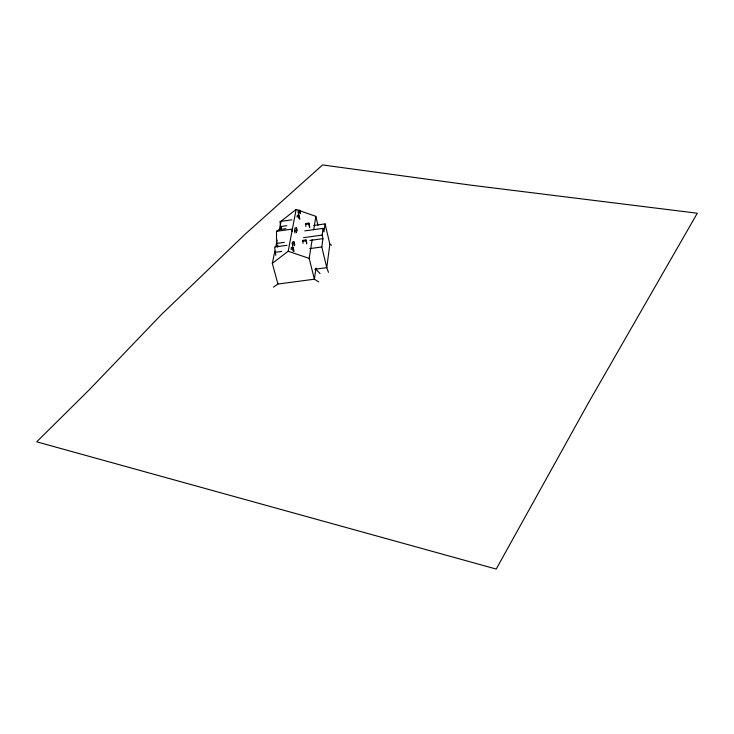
<?xml version="1.0" encoding="UTF-8"?>
<svg xmlns="http://www.w3.org/2000/svg" width="734" height="734" viewBox="0 0 734 734"><rect width="100%" height="100%" fill="white"/><g stroke="black" fill="none" stroke-linecap="round" stroke-linejoin="round"><path stroke-width="1.1" d="M277.883 245.101L277.48 247.046L276.516 243.413L276.525 231.293L279.397 229.577L285.966 228.669M313.776 225.466L325.079 223.898L329.85 244.174L326.758 267.644L328.465 272.323M314.803 269.25L326.758 267.644L321.795 246.963L322.978 238.642L322.134 235.091L323.107 228.347L304.775 230.88M325.079 223.898L323.942 231.871L323.107 228.347M316.015 268.002L314.372 279.204L318.767 281.911M273.47 287.086L277.929 284.04L314.372 279.204L309.188 258.405L312.143 239.688M313.712 229.788L315.831 216.347L296.114 209.456L281.113 221.191L279.259 230.072M306.647 243.908L306.005 239.935L302.656 240.394L303.041 243.312M309.436 227.008L308.812 223.118L305.537 223.576L305.913 226.43M292.637 249.046L292.976 247.22L291.389 247.441L291.049 249.257L292.637 249.046L293.187 251.175M294.169 245.78L293.958 241.871L292.389 242.082L292.6 246M296.545 232.761L296.013 230.669L296.545 227.769L295.004 227.99L294.472 230.88L295.004 232.981M298.564 216.787L298.866 215.135L297.362 215.346L297.05 216.998L298.564 216.787L299.077 218.86M299.977 213.952L299.766 210.254L298.27 210.465L298.472 214.163M277.929 284.04L272.314 263.387L288.196 251.23L296.114 209.456M281.517 227.467L281.094 229.503L279.966 221.503L291.921 219.833M272.314 263.387L274.865 251.175M275.791 246.734L277.177 240.073M297.958 212.098L299.463 211.887M280.333 226.604L286.866 225.696M305.399 224.356L308.675 223.907M276.525 231.293L292.049 229.136L292.068 231.348M294.472 230.88L296.013 230.669M303.619 237.642L322.134 235.091M276.516 243.413L284.324 242.339M302.509 241.211L305.867 240.752M309.941 240.431L322.978 238.642M292.049 243.881L293.628 243.66M287.003 245.312L274.608 247.009L275.782 255.304M274.984 252.34L281.755 251.413M309.693 248.615L321.795 246.963M288.196 251.23L309.188 258.405M329.85 244.174L331.502 245.184M315.849 269.103L320.07 273.58M293.958 241.871L294.765 245.046M292.976 247.22L294.068 251.468M296.545 227.769L297.334 230.907M298.866 215.135L299.894 219.264M299.766 210.254L300.527 213.346M306.005 239.935L306.784 243.082M308.812 223.118L309.821 227.265M315.831 216.347L317.969 225.265M588.567 402.617L496.212 569.061L36.7 441.822L89.374 389.681L161.241 314.721L245.193 234.155L322.584 164.939L471.173 185.197L697.3 213.227L588.567 402.617"/></g></svg>
